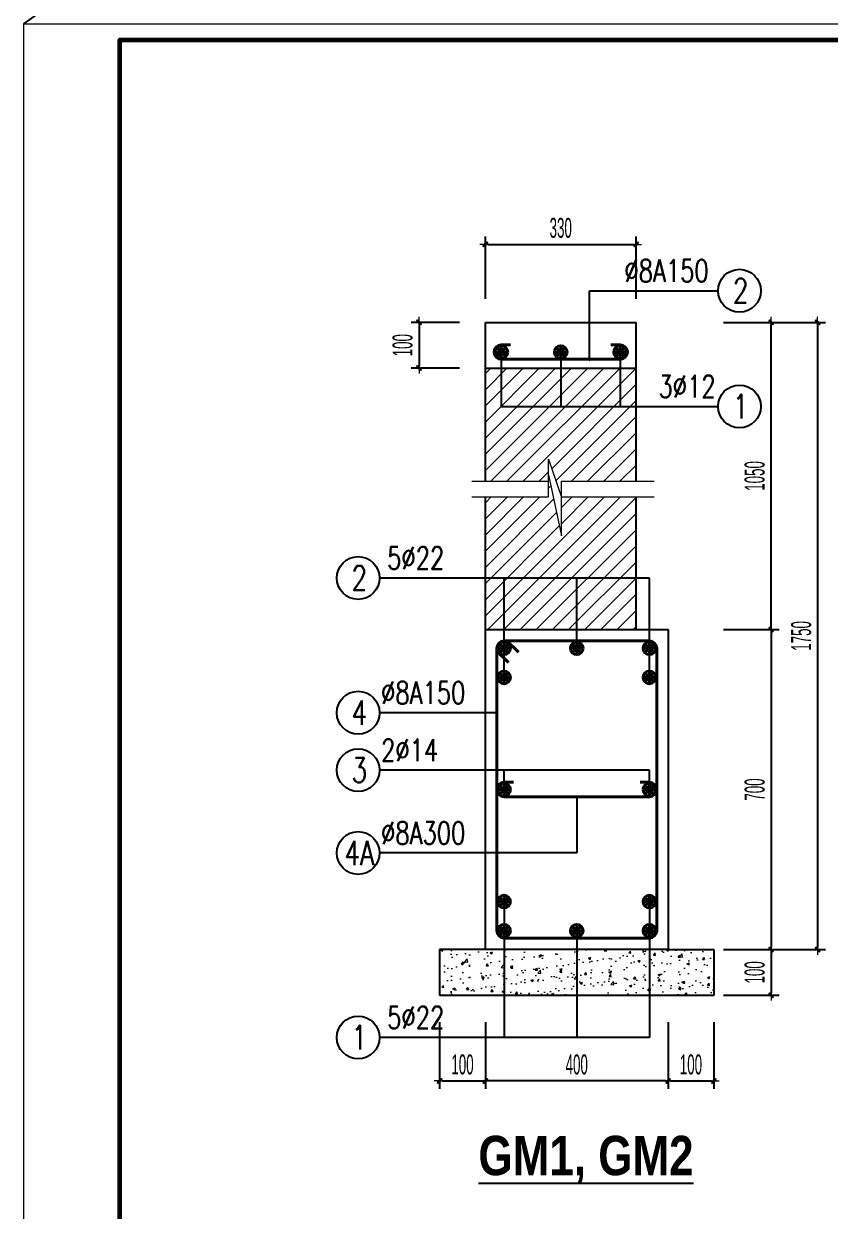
# Model space of a CAD drawing. Header units: inches. Extents: x 541671 to 837720, y 76128 to 1008472.
# Drawn here: x 604872 to 608403, y 349854 to 355051 of the extents above; entities that cross this region are included whole.
import ezdxf
from ezdxf.enums import TextEntityAlignment as Align

# ---------------------------------------------------------------- set-up
doc = ezdxf.new("R2010")
doc.units = ezdxf.units.IN
doc.header["$MEASUREMENT"] = 0
doc.header["$PDMODE"] = 32
doc.header["$PDSIZE"] = -1
doc.layers.get('0').update_dxf_attribs({"lineweight": 18})
for name, color, linetype, lineweight in [('EG Text2', 7, 'Continuous', 25), ('KICHTHUOC', 4, 'Continuous', 18), ('LC Dim', 8, 'Continuous', 18), ('LC Dim @ 1', 8, 'Continuous', 18), ('LC ISO', 153, 'Continuous', 13), ('LC Net dam2', 6, 'Continuous', 40), ('LC Net thay', 7, 'Continuous', 25), ('LC Text1', 3, 'Continuous', 20), ('LC Text2', 7, 'Continuous', 25)]:
    doc.layers.add(name, color=color, linetype=linetype, lineweight=lineweight)
doc.layers.add('KCS_Plotter', color=11, linetype='Continuous', plot=False)
doc.layers.add('Khungten_LCDI', color=7, linetype='Continuous')
doc.styles.add('EG 1', font='VHAVANB_2.TTF')
doc.styles.add('HOATBIF', font='hoatbif.shx', dxfattribs={"width": 0.5})
doc.styles.add('Khungten', font='VHAVAN_2.TTF', dxfattribs={"width": 0.8, "height": 5000})
doc.styles.add('LC 3', font='vnsimli.shx', dxfattribs={"width": 0.75})
doc.styles.add('LC3', font='VHARIALB_3.TTF', dxfattribs={"width": 0.8})
doc.styles.add('Title', font='VHAVAN_2.TTF', dxfattribs={"width": 0.8})
doc.dimstyles.new('Copy of 1-100(1-35)', dxfattribs={"dimscale": 35, "dimtxt": 2.5, "dimasz": 0.3, "dimexe": 1, "dimexo": 1, "dimgap": 0.8, "dimtad": 1, "dimdec": 0, "dimzin": 0, "dimdsep": 46, "dimtxsty": 'HOATBIF', "dimblk1": 'DOT', "dimblk2": 'DOT', "dimsah": 1, "dimcen": -0.1, "dimdle": 1, "dimclrd": 256, "dimclre": 256, "dimclrt": 4, "dimadec": 3, "dimazin": 2, "dimtfac": 0.3333333333333333, "dimtdec": 0, "dimtix": 1, "dimtmove": 2, "dimatfit": 3, "dimldrblk": 'DOT', "dimfxl": 1, "dimtvp": 0.8333333333333334, "dimtolj": 1, "dimtzin": 0, "dimarcsym": 0})
doc.dimstyles.new('Copy of 1-35', dxfattribs={"dimscale": 35, "dimtxt": 2.5, "dimasz": 0.4, "dimexe": 0.5, "dimexo": 0, "dimgap": 0.6, "dimtad": 1, "dimdec": 0, "dimzin": 0, "dimdsep": 46, "dimtxsty": 'HOATBIF', "dimblk1": 'DOT', "dimblk2": 'DOT', "dimsah": 1, "dimcen": -1, "dimdle": 1, "dimclrd": 256, "dimclre": 256, "dimclrt": 130, "dimadec": 0, "dimazin": 0, "dimtfac": 0.3333333333333333, "dimtdec": 0, "dimtix": 1, "dimtmove": 2, "dimatfit": 3, "dimldrblk": 'DOT', "dimfxl": 0.5, "dimtvp": 0.8333333333333334, "dimtolj": 1, "dimtzin": 12, "dimarcsym": 0})

# ---------------------------------------------------------------- blocks, each defined once
blk = doc.blocks.new('DOT')
at = {"layer": 'KICHTHUOC'}
blk.add_line((-2.25, 0), (2.25, 0), dxfattribs=at)
at = {"layer": 'KICHTHUOC', "color": 4}
blk.add_line((-1, -1), (1, 1), dxfattribs=at)
blk.add_lwpolyline([(0.5, 1), (-1, -0.5), (-0.5, -1), (1, 0.5)], close=True, dxfattribs=at)
blk = doc.blocks.new('*D661')
at = {"layer": 'Defpoints', "color": 0, "ltscale": 2, "transparency": 16777216}
for p in [(606892.691494934, 350717.1237767042), (607692.7557844722, 350717.1237767042), (606892.691494934, 350424.1237767042)]:
    blk.add_point(p, dxfattribs=at)
at = {"layer": 'LC Dim', "lineweight": -2, "ltscale": 2, "transparency": 16777216}
for p, q in [((606892.691494934, 350682.1237767042), (606892.691494934, 350389.1237767042)), ((607692.7557844722, 350682.1237767042), (607692.7557844722, 350389.1237767042)), ((607682.2557844722, 350424.1237767042), (606903.191494934, 350424.1237767042))]:
    blk.add_line(p, q, dxfattribs=at)
at = {"layer": 'LC Dim', "lineweight": -2, "ltscale": 2, "transparency": 16777216, "xscale": 10.5, "yscale": 10.5, "zscale": 10.5, "rotation": 180}
blk.add_blockref('DOT', (606892.691494934, 350424.1237767042), dxfattribs=at)
at = {"layer": 'LC Dim', "lineweight": -2, "ltscale": 2, "transparency": 16777216, "xscale": 10.5, "yscale": 10.5, "zscale": 10.5}
blk.add_blockref('DOT', (607692.7557844722, 350424.1237767042), dxfattribs=at)
at = {"layer": 'LC Dim', "color": 4, "ltscale": 2, "transparency": 16777216, "insert": (607292.7236397031, 350495.8737767042), "char_height": 87.5, "attachment_point": 5, "style": 'HOATBIF'}
blk.add_mtext('\\A1;400', dxfattribs=at)
blk = doc.blocks.new('thep tron 2')
at = {"layer": 'LC Net dam2'}
for p, q in [((0, 1), (0, 0)), ((-0.5, 0.5), (0.5, 0.5)), ((0.3535533905960619, 0.853553390592424), (-0.3535533905960619, 0.146446609407576)), ((-0.3535533905960619, 0.853553390592424), (0.3535533905960619, 0.146446609407576))]:
    blk.add_line(p, q, dxfattribs=at)
blk.add_circle((0, 0.5), 0.4999999999978781, dxfattribs=at)
blk = doc.blocks.new('*D435')
at = {"layer": 'Defpoints', "color": 0, "ltscale": 2, "transparency": 16777216}
for p in [(607900.7129247806, 352399.9459863045), (607900.7129247806, 350999.5216753521), (608143.7129247821, 350999.5216753521)]:
    blk.add_point(p, dxfattribs=at)
at = {"layer": 'LC Dim', "lineweight": -2, "ltscale": 2, "transparency": 16777216}
for p, q in [((607935.7129247806, 352399.9459863045), (608178.7129247821, 352399.9459863045)), ((608143.7129247821, 352389.4459863045), (608143.7129247821, 351010.0216753521)), ((607935.7129247806, 350999.5216753521), (608178.7129247821, 350999.5216753521))]:
    blk.add_line(p, q, dxfattribs=at)
at = {"layer": 'LC Dim', "lineweight": -2, "ltscale": 2, "transparency": 16777216, "xscale": 10.5, "yscale": 10.5, "zscale": 10.5}
for p, rotation in [((608143.7129247821, 352399.9459863045), 90), ((608143.7129247821, 350999.5216753521), 270)]:
    blk.add_blockref('DOT', p, dxfattribs=dict(at, rotation=rotation))
at = {"layer": 'LC Dim', "color": 4, "ltscale": 2, "transparency": 16777216, "insert": (608071.9629247821, 351699.7338308281), "char_height": 87.5, "attachment_point": 5, "rotation": 90, "style": 'HOATBIF'}
blk.add_mtext('\\A1;700', dxfattribs=at)
blk = doc.blocks.new('TIEUDE1')
at = {"layer": 'EG Text2', "color": 7, "style": 'EG 1'}
blk.add_attdef('TIªU§Ò', text='', height=5, dxfattribs=at).set_placement((0, 0), align=Align.BOTTOM_CENTER)
blk.add_attdef('TL', text='', height=3, dxfattribs=at).set_placement((0, -2), align=Align.TOP_CENTER)
blk = doc.blocks.new('*D659')
at = {"layer": 'Defpoints', "color": 0, "ltscale": 2, "transparency": 16777216}
for p in [(606692.691494934, 350717.1237767042), (606892.691494934, 350717.1237767042), (606892.691494934, 350424.1237767042)]:
    blk.add_point(p, dxfattribs=at)
at = {"layer": 'LC Dim', "lineweight": -2, "ltscale": 2, "transparency": 16777216}
for p, q in [((606692.691494934, 350682.1237767042), (606692.691494934, 350389.1237767042)), ((606892.691494934, 350682.1237767042), (606892.691494934, 350389.1237767042)), ((606703.191494934, 350424.1237767042), (606882.191494934, 350424.1237767042))]:
    blk.add_line(p, q, dxfattribs=at)
at = {"layer": 'LC Dim', "lineweight": -2, "ltscale": 2, "transparency": 16777216, "xscale": 10.5, "yscale": 10.5, "zscale": 10.5, "rotation": 180}
blk.add_blockref('DOT', (606692.691494934, 350424.1237767042), dxfattribs=at)
at = {"layer": 'LC Dim', "lineweight": -2, "ltscale": 2, "transparency": 16777216, "xscale": 10.5, "yscale": 10.5, "zscale": 10.5}
blk.add_blockref('DOT', (606892.691494934, 350424.1237767042), dxfattribs=at)
at = {"layer": 'LC Dim', "color": 4, "ltscale": 2, "transparency": 16777216, "insert": (606792.691494934, 350495.8737767042), "char_height": 87.5, "attachment_point": 5, "style": 'HOATBIF'}
blk.add_mtext('\\A1;100', dxfattribs=at)
blk = doc.blocks.new('*D660')
at = {"layer": 'Defpoints', "color": 0, "ltscale": 2, "transparency": 16777216}
for p in [(607692.7557844722, 350717.1237767042), (607892.7557844722, 350717.1237767042), (607892.7557844722, 350424.1237767042)]:
    blk.add_point(p, dxfattribs=at)
at = {"layer": 'LC Dim', "lineweight": -2, "ltscale": 2, "transparency": 16777216}
for p, q in [((607692.7557844722, 350682.1237767042), (607692.7557844722, 350389.1237767042)), ((607892.7557844722, 350682.1237767042), (607892.7557844722, 350389.1237767042)), ((607703.2557844722, 350424.1237767042), (607882.2557844722, 350424.1237767042))]:
    blk.add_line(p, q, dxfattribs=at)
at = {"layer": 'LC Dim', "lineweight": -2, "ltscale": 2, "transparency": 16777216, "xscale": 10.5, "yscale": 10.5, "zscale": 10.5, "rotation": 180}
blk.add_blockref('DOT', (607692.7557844722, 350424.1237767042), dxfattribs=at)
at = {"layer": 'LC Dim', "lineweight": -2, "ltscale": 2, "transparency": 16777216, "xscale": 10.5, "yscale": 10.5, "zscale": 10.5}
blk.add_blockref('DOT', (607892.7557844722, 350424.1237767042), dxfattribs=at)
at = {"layer": 'LC Dim', "color": 4, "ltscale": 2, "transparency": 16777216, "insert": (607792.7557844722, 350495.8737767042), "char_height": 87.5, "attachment_point": 5, "style": 'HOATBIF'}
blk.add_mtext('\\A1;100', dxfattribs=at)
blk = doc.blocks.new('*D438')
at = {"layer": 'Defpoints', "color": 0, "ltscale": 2, "transparency": 16777216}
for p in [(607900.7129247806, 350999.5216753521), (607900.7129247806, 350799.5216753521), (608143.7129247821, 350799.5216753521)]:
    blk.add_point(p, dxfattribs=at)
at = {"layer": 'LC Dim', "lineweight": -2, "ltscale": 2, "transparency": 16777216}
for p, q in [((607935.7129247806, 350999.5216753521), (608178.7129247821, 350999.5216753521)), ((608143.7129247821, 350989.0216753521), (608143.7129247821, 350810.0216753521)), ((607935.7129247806, 350799.5216753521), (608178.7129247821, 350799.5216753521))]:
    blk.add_line(p, q, dxfattribs=at)
at = {"layer": 'LC Dim', "lineweight": -2, "ltscale": 2, "transparency": 16777216, "xscale": 10.5, "yscale": 10.5, "zscale": 10.5}
for p, rotation in [((608143.7129247821, 350999.5216753521), 90), ((608143.7129247821, 350799.5216753521), 270)]:
    blk.add_blockref('DOT', p, dxfattribs=dict(at, rotation=rotation))
at = {"layer": 'LC Dim', "color": 4, "ltscale": 2, "transparency": 16777216, "insert": (608071.9629247821, 350899.5216753519), "char_height": 87.5, "attachment_point": 5, "rotation": 90, "style": 'HOATBIF'}
blk.add_mtext('\\A1;100', dxfattribs=at)
blk = doc.blocks.new('*D436')
at = {"layer": 'Defpoints', "color": 0, "ltscale": 2, "transparency": 16777216}
for p in [(607900.7129247806, 353744.3956209689), (608143.7129247821, 353744.3956209689), (607900.7129247806, 352399.9459863045)]:
    blk.add_point(p, dxfattribs=at)
at = {"layer": 'LC Dim', "lineweight": -2, "ltscale": 2, "transparency": 16777216}
for p, q in [((607935.7129247806, 353744.3956209689), (608178.7129247821, 353744.3956209689)), ((608143.7129247821, 352410.4459863045), (608143.7129247821, 353733.8956209689)), ((607935.7129247806, 352399.9459863045), (608178.7129247821, 352399.9459863045))]:
    blk.add_line(p, q, dxfattribs=at)
at = {"layer": 'LC Dim', "lineweight": -2, "ltscale": 2, "transparency": 16777216, "xscale": 10.5, "yscale": 10.5, "zscale": 10.5}
for p, rotation in [((608143.7129247821, 353744.3956209689), 90), ((608143.7129247821, 352399.9459863045), 270)]:
    blk.add_blockref('DOT', p, dxfattribs=dict(at, rotation=rotation))
at = {"layer": 'LC Dim', "color": 4, "ltscale": 2, "transparency": 16777216, "insert": (608071.9629247821, 353072.1708036365), "char_height": 87.5, "attachment_point": 5, "rotation": 90, "style": 'HOATBIF'}
blk.add_mtext('\\A1;1050', dxfattribs=at)
blk = doc.blocks.new('*D437')
at = {"layer": 'Defpoints', "color": 0, "ltscale": 2, "transparency": 16777216}
for p in [(607900.7129247806, 353744.3956209689), (607900.7129247806, 350999.5216753521), (608347.413353754, 350999.5216753521)]:
    blk.add_point(p, dxfattribs=at)
at = {"layer": 'LC Dim', "lineweight": -2, "ltscale": 2, "transparency": 16777216}
for p, q in [((607935.7129247806, 353744.3956209689), (608382.413353754, 353744.3956209689)), ((608347.413353754, 353733.8956209689), (608347.413353754, 351010.0216753521)), ((607935.7129247806, 350999.5216753521), (608382.413353754, 350999.5216753521))]:
    blk.add_line(p, q, dxfattribs=at)
at = {"layer": 'LC Dim', "lineweight": -2, "ltscale": 2, "transparency": 16777216, "xscale": 10.5, "yscale": 10.5, "zscale": 10.5}
for p, rotation in [((608347.413353754, 353744.3956209689), 90), ((608347.413353754, 350999.5216753521), 270)]:
    blk.add_blockref('DOT', p, dxfattribs=dict(at, rotation=rotation))
at = {"layer": 'LC Dim', "color": 4, "ltscale": 2, "transparency": 16777216, "insert": (608275.663353754, 352371.9586481603), "char_height": 87.5, "attachment_point": 5, "rotation": 90, "style": 'HOATBIF'}
blk.add_mtext('\\A1;1750', dxfattribs=at)
blk = doc.blocks.new('lcdi fix')
at = {"layer": 'Defpoints', "lineweight": 0}
blk.add_lwpolyline([(-1199.999999582767, -14849.99999999255), (-1199.999999582767, 14849.99999999255), (40799.99891111255, 14849.99999999255), (40799.99891111255, -14849.99999999255)], close=True, dxfattribs=at)
at = {"layer": 'Khungten_LCDI', "color": 5, "lineweight": 60}
blk.add_lwpolyline([(0, -14649.99999999255), (0, 14649.99999999255), (40599.99891117215, 14649.99999999255), (40599.99891117215, -14649.99999999255)], close=True, dxfattribs=at)
at = {"color": 7, "style": 'Khungten', "width": 0.8}
for tag, p in [('REVISION', (39498.75262445211, -10746.30395446718)), ('NGAYHT', (39546.07413610816, -11609.37091637403))]:
    blk.add_attdef(tag, text='', height=199.998925739526, dxfattribs=at).set_placement(p, align=Align.CENTER)
at = {"layer": 'LC Text1', "style": 'Title', "width": 1.824645990402025}
for tag, p, p2 in [('TENBANVE1', (36912.6576448679, -8885.760238945484), (40339.14494544268, -8885.760238945484)), ('TENBANVE2', (36912.6576448679, -9562.465564332902), (40339.14494544268, -9562.465564332902))]:
    blk.add_attdef(tag, text='', height=249.9999935159641, dxfattribs=at).set_placement(p, p2, align=Align.FIT)
at = {"layer": 'LC Text1', "style": 'Title', "width": 0.7}
blk.add_attdef('SOBANVE', text='', height=249.9999935159641, dxfattribs=at).set_placement((39561.98223525286, -13896.18071823567), align=Align.CENTER)
blk = doc.blocks.new('*D439')
at = {"layer": 'Defpoints', "color": 0, "ltscale": 2, "transparency": 16777216}
for p in [(607552.691494934, 354085.8951536774), (606892.691494934, 353811.8951536774), (607552.691494934, 353811.8951536774)]:
    blk.add_point(p, dxfattribs=at)
at = {"layer": 'LC Dim', "lineweight": -2, "ltscale": 2, "transparency": 16777216}
for p, q in [((606892.691494934, 353846.8951536774), (606892.691494934, 354120.8951536774)), ((607552.691494934, 353846.8951536774), (607552.691494934, 354120.8951536774)), ((606903.191494934, 354085.8951536774), (607542.191494934, 354085.8951536774))]:
    blk.add_line(p, q, dxfattribs=at)
at = {"layer": 'LC Dim', "lineweight": -2, "ltscale": 2, "transparency": 16777216, "xscale": 10.5, "yscale": 10.5, "zscale": 10.5, "rotation": 180}
blk.add_blockref('DOT', (606892.691494934, 354085.8951536774), dxfattribs=at)
at = {"layer": 'LC Dim', "lineweight": -2, "ltscale": 2, "transparency": 16777216, "xscale": 10.5, "yscale": 10.5, "zscale": 10.5}
blk.add_blockref('DOT', (607552.691494934, 354085.8951536774), dxfattribs=at)
at = {"layer": 'LC Dim', "color": 4, "ltscale": 2, "transparency": 16777216, "insert": (607222.691494934, 354157.6451536774), "char_height": 87.5, "attachment_point": 5, "style": 'HOATBIF'}
blk.add_mtext('\\A1;330', dxfattribs=at)
blk = doc.blocks.new('*D434')
at = {"layer": 'Defpoints', "color": 0, "ltscale": 2, "transparency": 16777216}
for p in [(606813.9133537525, 353744.3956209689), (606602.413353754, 353544.3956209689), (606813.9133537525, 353544.3956209689)]:
    blk.add_point(p, dxfattribs=at)
at = {"layer": 'LC Dim', "lineweight": -2, "ltscale": 2, "transparency": 16777216}
for p, q in [((606778.9133537525, 353744.3956209689), (606567.413353754, 353744.3956209689)), ((606602.413353754, 353733.8956209689), (606602.413353754, 353554.8956209689)), ((606778.9133537525, 353544.3956209689), (606567.413353754, 353544.3956209689))]:
    blk.add_line(p, q, dxfattribs=at)
at = {"layer": 'LC Dim', "lineweight": -2, "ltscale": 2, "transparency": 16777216, "xscale": 10.5, "yscale": 10.5, "zscale": 10.5}
for p, rotation in [((606602.413353754, 353744.3956209689), 90), ((606602.413353754, 353544.3956209689), 270)]:
    blk.add_blockref('DOT', p, dxfattribs=dict(at, rotation=rotation))
at = {"layer": 'LC Dim', "color": 4, "ltscale": 2, "transparency": 16777216, "insert": (606530.663353754, 353644.3956209687), "char_height": 87.5, "attachment_point": 5, "rotation": 90, "style": 'HOATBIF'}
blk.add_mtext('\\A1;100', dxfattribs=at)

msp = doc.modelspace()

# ---------------------------------------------------------------- hatches: boundary and pattern name
at = {"layer": 'LC Dim @ 1', "ltscale": 50}
h = msp.add_hatch(dxfattribs=at)
h.set_pattern_fill('ANSI31', color=256, scale=400)
h.set_pattern_definition([(45, (451142.9133537522, 7558.895620968746), (-35.35533905932737, 35.35533905932738), [])])
h.paths.add_polyline_path([(607552.691494934, 352980.8956209688), (607225.4133537522, 352980.8956209688), (607225.4133537522, 352809.8956209688), (607169.4133537522, 353077.3956209688), (607169.4133537522, 352980.8956209688), (606892.691494934, 352980.8956209688), (606892.691494934, 352399.9459863044), (607552.691494934, 352399.9459863044)])
h.paths.add_polyline_path([(607552.691494934, 353544.3956209688), (606892.691494934, 353544.3956209688), (606892.691494934, 353048.8956209688), (607169.4133537522, 353048.8956209688), (607169.4133537522, 353077.3956209688), (607169.4133537522, 353145.3956209688), (607225.0749851723, 352980.8956209688), (607225.4133537522, 352980.8956209688), (607225.4133537522, 353048.8956209688), (607552.691494934, 353048.8956209688)])
h = msp.add_hatch(dxfattribs=at)
h.set_pattern_fill('AR-CONC', color=256, scale=15)
h.set_pattern_definition([(49.99999999999999, (451005.9133537522, 6454.895620968746), (107.589027390113, -9.412820247389266), [11.25, -123.75]), (355, (451005.9133537522, 6454.895620968746), (-20.81270004195, 112.8288200550018), [9, -99]), (100.4514, (451014.8791057522, 6454.111219968749), (86.77640725710323, 103.415931309143), [9.5610285, -105.1713168]), (46.18420000000002, (451005.9133537522, 6484.895620968746), (160.0861572938467, -24.82785214935271), [16.87499999999995, -185.6249999999996]), (96.6356, (451019.2538655023, 6482.826624918744), (140.1994058323055, 146.1176806350663), [14.3415432, -157.75695]), (351.1842, (451005.9133537522, 6484.895620968746), (140.1992917700441, 146.1177901387987), [13.5, -148.5]), (21, (451020.9133537522, 6477.395620968746), (89.53605781776925, -60.39283359980082), [11.25, -123.75]), (326.0000000000001, (451020.9133537522, 6477.395620968746), (36.49729978823726, 108.772506757028), [9, -99]), (71.4514, (451028.3746887023, 6472.362880068744), (126.0333942872235, 48.37957450649286), [9.5610285, -105.1713168]), (37.50000000000001, (451005.9133537522, 6454.895620968746), (1.8239782975936, 49.93407807469672), [0, -97.8, 0, -100.5, 0, -99.375]), (7.499999999999999, (451005.9133537522, 6454.895620968746), (39.46043061632229, 59.16175678235403), [0, -57.3, 0, -95.55, 0, -37.875]), (327.5, (450972.4633537523, 6454.895620968746), (80.07336542586135, -3.383230760156963), [0, -37.5, 0, -117, 0, -155.25]), (317.5, (450957.4633537523, 6454.895620968746), (87.47792540135794, 15.01574734984766), [0, -48.75, 0, -77.69999999999999, 0, -110.25])])
h.paths.add_polyline_path([(607892.7557844722, 350799.521675352), (607892.7557844722, 350999.521675352), (607692.7557844722, 350999.521675352), (606892.691494934, 350999.521675352), (606692.691494934, 350999.521675352), (606692.691494934, 350799.521675352)])

# ---------------------------------------------------------------- linework, layer by layer
at = {"layer": 'KCS_Plotter', "ltscale": 50}
msp.add_line((604872.032868236, 355051.395539174), (619572.03286827, 365446.395808796), dxfattribs=at)
at = {"layer": 'LC ISO', "ltscale": 50}
for points in [[(606833.4133537522, 353048.8956209688), (607169.4133537522, 353048.8956209688), (607169.4133537522, 353145.3956209688), (607225.4133537522, 352979.8956209688), (607225.4133537522, 353048.8956209688), (607631.9133537522, 353048.8956209688)], [(606833.4133537522, 352980.8956209688), (607169.4133537522, 352980.8956209688), (607169.4133537522, 353077.3956209688), (607225.4133537522, 352809.8956209688), (607225.4133537522, 352980.8956209688), (607631.9133537522, 352980.8956209688)]]:
    msp.add_lwpolyline(points, dxfattribs=at)
at = {"layer": 'LC Net dam2', "ltscale": 2}
for p, q in [((606986.2837871974, 352349.9459863044), (607038.0184965543, 352300.5865999804)), ((606942.691494934, 352305.4851860302), (606994.1719778437, 352256.3683537202))]:
    msp.add_line(p, q, dxfattribs=at)
at = {"layer": 'LC Net dam2'}
for points in [[(607441.7674986912, 353646.1456209688), (607482.543628996, 353646.1456209688, -0.9999999999999999), (607482.543628996, 353582.6456209688), (606962.691494934, 353582.6456209688, -0.9999999999999999), (606962.691494934, 353646.1456209688), (607003.4676252388, 353646.1456209688)], [(607569.9796541675, 351731.446451072), (607610.7557844723, 351731.446451072, -0.9999999999999999), (607610.7557844723, 351667.946451072), (606974.6914949341, 351667.946451072, -0.9999999999999999), (606974.6914949341, 351731.446451072), (607015.4676252388, 351731.446451072)]]:
    msp.add_lwpolyline(points, format="xyb", dxfattribs=at)
msp.add_lwpolyline([(607642.7557844722, 352317.9459863044), (607642.7557844722, 351081.521675352, -0.414213562373095), (607610.7557844722, 351049.521675352), (606974.691494934, 351049.521675352, -0.414213562373095), (606942.691494934, 351081.521675352), (606942.691494934, 352317.9459863044, -0.414213562373095), (606974.691494934, 352349.9459863044), (607610.7557844722, 352349.9459863044, -0.414213562373095)], format="xyb", close=True, dxfattribs=at)
at = {"layer": 'LC Net thay'}
for p, q in [((606892.691494934, 353048.8956209688), (606892.691494934, 353744.3956209688)), ((606892.691494934, 353744.3956209688), (607552.691494934, 353744.3956209688)), ((607552.691494934, 353048.8956209688), (607552.691494934, 353744.3956209688)), ((606892.691494934, 353544.3956209688), (607552.691494934, 353544.3956209688)), ((606892.691494934, 352399.9459863044), (606892.691494934, 352980.8956209688)), ((607552.691494934, 352399.9459863044), (607552.691494934, 352980.8956209688)), ((606692.691494934, 350999.521675352), (606692.691494934, 350799.521675352)), ((606892.691494934, 350999.521675352), (606692.691494934, 350999.521675352)), ((607692.7557844722, 350999.521675352), (607892.7557844722, 350999.521675352)), ((607892.7557844722, 350999.521675352), (607892.7557844722, 350799.521675352)), ((606692.691494934, 350799.521675352), (607892.7557844722, 350799.521675352))]:
    msp.add_line(p, q, dxfattribs=at)
msp.add_lwpolyline([(607692.7557844722, 352399.9459863044), (607692.7557844722, 350999.521675352), (606892.691494934, 350999.521675352), (606892.691494934, 352399.9459863044)], close=True, dxfattribs=at)
at = {"layer": 'LC Text2', "ltscale": 100}
for centre in [(608005.0494987172, 353882.8956209688), (608005.0494987172, 353376.3956209688), (606335.8043432559, 352625.4644093997), (606335.8043432559, 352035.9216310075), (606335.8043432559, 351784.4216310075), (606335.8043432559, 351421.9216310075), (606335.8043432559, 350614.6237767043)]:
    msp.add_circle(centre, 93.6361449649577, dxfattribs=at)

# ---------------------------------------------------------------- block references
at = {"layer": 'LC Net dam2'}
for p, xscale, yscale, zscale in [((606962.691494934, 353586.6082412126), 55.57475951238603, 55.57475951238603, 55.57475951238603), ((607222.617561965, 353586.6082412126), -55.57475951238603, 55.57475951234127, 55.57475951230935), ((607482.691494934, 353586.6082412126), -55.57475951238603, 55.57475951234127, 55.57475951230935)]:
    msp.add_blockref('thep tron 2', p, dxfattribs=dict(at, xscale=xscale, yscale=yscale, zscale=zscale))
for p, xscale, yscale, zscale, rotation in [((607002.4788746906, 352317.9459863044), -55.57475951238603, 55.57475951234127, 55.57475951230935, 90), ((607264.936259947, 352317.9459863044), 55.57475951238603, 55.57475951238603, 55.57475951238603, 270), ((607582.9684047161, 352317.9459863044), 55.57475951238603, 55.57475951238603, 55.57475951238603, 270), ((607002.4788746906, 352190.4459863044), -55.57475951238603, 55.57475951234127, 55.57475951230935, 90), ((607582.9684047161, 352190.4459863044), 55.57475951238603, 55.57475951238603, 55.57475951238603, 270), ((607002.4788746906, 351699.7338308282), 55.57475951238603, 55.57475951238603, 55.57475951238603, 90), ((607582.9684047161, 351699.7338308282), -55.57475951238603, 55.57475951234127, 55.57475951230935, 270), ((607002.4788746906, 351209.021675352), 55.57475951238603, 55.57475951238603, 55.57475951238603, 90), ((607582.9684047161, 351209.021675352), -55.57475951238603, 55.57475951234127, 55.57475951230935, 270), ((607002.4788746906, 351081.521675352), 55.57475951238603, 55.57475951238603, 55.57475951238603, 90), ((607264.936259947, 351081.521675352), -55.57475951238603, 55.57475951234127, 55.57475951230935, 270), ((607582.9684047161, 351081.521675352), -55.57475951238603, 55.57475951234127, 55.57475951230935, 270)]:
    msp.add_blockref('thep tron 2', p, dxfattribs=dict(at, xscale=xscale, yscale=yscale, zscale=zscale, rotation=rotation))
at = {"layer": 'LC Net thay', "xscale": 0.3500000090783435, "yscale": 0.3500000090783435, "zscale": 0.3500000090783435}
msp.add_blockref('lcdi fix', (605292.0328789845, 349853.8954043633), dxfattribs=at)
at = {"layer": 'LC Text2'}
ref = msp.add_blockref('TIEUDE1', (607333.4028773666, 349959.9030324249), dxfattribs=dict(at, xscale=35.00000000007505, yscale=35.00000000007505, zscale=35.00000000007505))
ref.add_attrib('TIªU§Ò', '%%ugm1, gm2', dxfattribs={"color": 7, "height": 172.3545110885949, "style": 'LC3', "width": 0.8}).set_placement((607333.4028773666, 349959.9030324249), align=Align.BOTTOM_CENTER)

# ---------------------------------------------------------------- texts
at = {"layer": 'LC Text2', "linetype": 'ByBlock', "style": 'LC 3', "width": 0.75}
for s, p in [('%%C8A150', (607501.7543766316, 353921.6977089846)), ('3%%C12', (607650.7543766316, 353415.1977089846)), ('5%%C22', (606463.0092211703, 352664.2664974156)), ('%%C8A150', (606436.5092211703, 352074.7237190234)), ('2%%C14', (606436.5092211702, 351823.2237190233)), ('%%C8A300', (606436.5092211703, 351460.7237190234)), ('5%%C22', (606463.0092211703, 350653.4258647203))]:
    msp.add_text(s, height=97.22222701861753, dxfattribs=at).set_placement(p)
at = {"layer": 'LC Text2', "ltscale": 100, "style": 'LC 3', "width": 0.75}
for s, p in [('2', (608010.333515263, 353882.8956209688)), ('1', (608010.333515263, 353376.3956209688)), ('2', (606341.0883598018, 352625.4644093997)), ('4', (606341.0883598018, 352035.9216310075)), ('3', (606341.0883598018, 351784.4216310075)), ('4A', (606341.0883598018, 351421.9216310075)), ('1', (606341.0883598018, 350614.6237767043))]:
    msp.add_text(s, height=106.9444497204793, dxfattribs=at).set_placement(p, align=Align.MIDDLE_CENTER)

# ---------------------------------------------------------------- dimensions: what is measured, and where the dimension line sits
at = {"layer": 'LC Dim', "ltscale": 2}
for base, p1, p2, picture, middle in [((607552.691494934, 354085.8951536774), (606892.691494934, 353811.8951536774), (607552.691494934, 353811.8951536774), '*D439', (607222.691494934, 354157.6451536774)), ((606892.691494934, 350424.1237767042), (606692.691494934, 350717.1237767042), (606892.691494934, 350717.1237767042), '*D659', (606792.691494934, 350495.8737767042)), ((607892.7557844722, 350424.1237767042), (607692.7557844722, 350717.1237767042), (607892.7557844722, 350717.1237767042), '*D660', (607792.7557844722, 350495.8737767042))]:
    dim = msp.add_linear_dim(base=base, p1=p1, p2=p2, dimstyle='Copy of 1-100(1-35)', override={"dimlfac": 0.5}, dxfattribs=at)
    dim.commit()
    dim.dimension.update_dxf_attribs({"geometry": picture, "text_midpoint": middle})
for base, p1, p2, angle, picture, middle in [((606602.413353754, 353544.3956209689), (606813.9133537522, 353744.3956209688), (606813.9133537522, 353544.3956209688), 90, '*D434', (606530.663353754, 353644.3956209687)), ((608143.7129247821, 350999.5216753521), (607900.7129247803, 352399.9459863044), (607900.7129247803, 350999.521675352), 270, '*D435', (608071.9629247821, 351699.7338308281)), ((608143.7129247821, 350799.5216753521), (607900.7129247803, 350999.521675352), (607900.7129247803, 350799.521675352), 90, '*D438', (608071.9629247821, 350899.5216753519)), ((606892.691494934, 350424.1237767042), (607692.7557844722, 350717.1237767042), (606892.691494934, 350717.1237767042), 180, '*D661', (607292.7236397031, 350495.8737767042))]:
    dim = msp.add_linear_dim(base=base, p1=p1, p2=p2, angle=angle, dimstyle='Copy of 1-100(1-35)', override={"dimlfac": 0.5}, dxfattribs=at)
    dim.commit()
    dim.dimension.update_dxf_attribs({"geometry": picture, "text_midpoint": middle})
for base, p1, p2, text, picture, middle in [((608143.7129247821, 353744.3956209689), (607900.7129247803, 352399.9459863044), (607900.7129247803, 353744.3956209688), '1050', '*D436', (608071.9629247821, 353072.1708036365)), ((608347.413353754, 350999.5216753521), (607900.7129247803, 353744.3956209688), (607900.7129247803, 350999.521675352), '1750', '*D437', (608275.663353754, 352371.9586481603))]:
    dim = msp.add_linear_dim(base=base, p1=p1, p2=p2, angle=90, text=text, dimstyle='Copy of 1-100(1-35)', override={"dimlfac": 0.5}, dxfattribs=at)
    dim.commit()
    dim.dimension.update_dxf_attribs({"geometry": picture, "text_midpoint": middle})

# ---------------------------------------------------------------- leaders
at = {"layer": 'LC Dim', "ltscale": 50}
msp.add_leader([(607348.117561965, 353582.6456209688), (607348.117561965, 353882.8956209688), (607911.4133537522, 353882.8956209688)], dimstyle='Copy of 1-35', override={"dimgap": 0.6, "dimtad": 0}, dxfattribs=at)
at = {"layer": 'LC Dim', "ltscale": 2}
for points in [[(606962.691494934, 353614.3956209688), (606962.691494934, 353376.3956209688), (607911.4133537522, 353376.3956209688)], [(607222.617561965, 353614.3956209688), (607222.617561965, 353376.3956209688)], [(607482.691494934, 353614.3956209688), (607482.691494934, 353376.3956209688)], [(606974.6914949345, 352317.9459863044), (606974.6914949345, 352625.4644094)], [(606974.6914949345, 352190.4459863044), (606974.6914949344, 352625.4644093999)], [(607292.7236397031, 352317.9459863044), (607292.723639703, 352625.4644094)], [(607610.7557844723, 352190.4459863045), (607610.7557844722, 352625.4644094)], [(606942.691494934, 352035.9216310075), (606429.4404882209, 352035.9216310075)], [(607610.7557844723, 351699.7338308282), (607610.7557844723, 351784.4216310075), (606429.4404882209, 351784.4216310075)], [(606974.6914949341, 351699.696451072), (606974.6914949341, 351784.4216310075)], [(607292.7236397032, 351667.946451072), (607292.7236397032, 351421.9216310075), (606429.4404882209, 351421.9216310075)], [(606974.6914949345, 351209.021675352), (606974.6914949345, 350614.6237767042)], [(607610.7557844723, 351209.021675352), (607610.7557844723, 350614.6237767042)], [(606974.6914949345, 351081.521675352), (606974.6914949345, 350614.6237767041)]]:
    msp.add_leader(points, dimstyle='Copy of 1-100(1-35)', dxfattribs=at)
for points in [[(607610.7557844723, 352317.9459863044), (607610.7557844723, 352625.4644094), (606429.4404882209, 352625.4644093997)], [(607610.7557844723, 351081.521675352), (607610.7557844723, 350614.6237767041), (606429.4404882209, 350614.6237767043)], [(607292.7236397031, 351081.521675352), (607292.7236397031, 350614.6237767042)]]:
    msp.add_leader(points, dimstyle='Copy of 1-100(1-35)', override={"dimgap": 0.8, "dimtad": 1}, dxfattribs=at)

doc.saveas('drawing.dxf')
